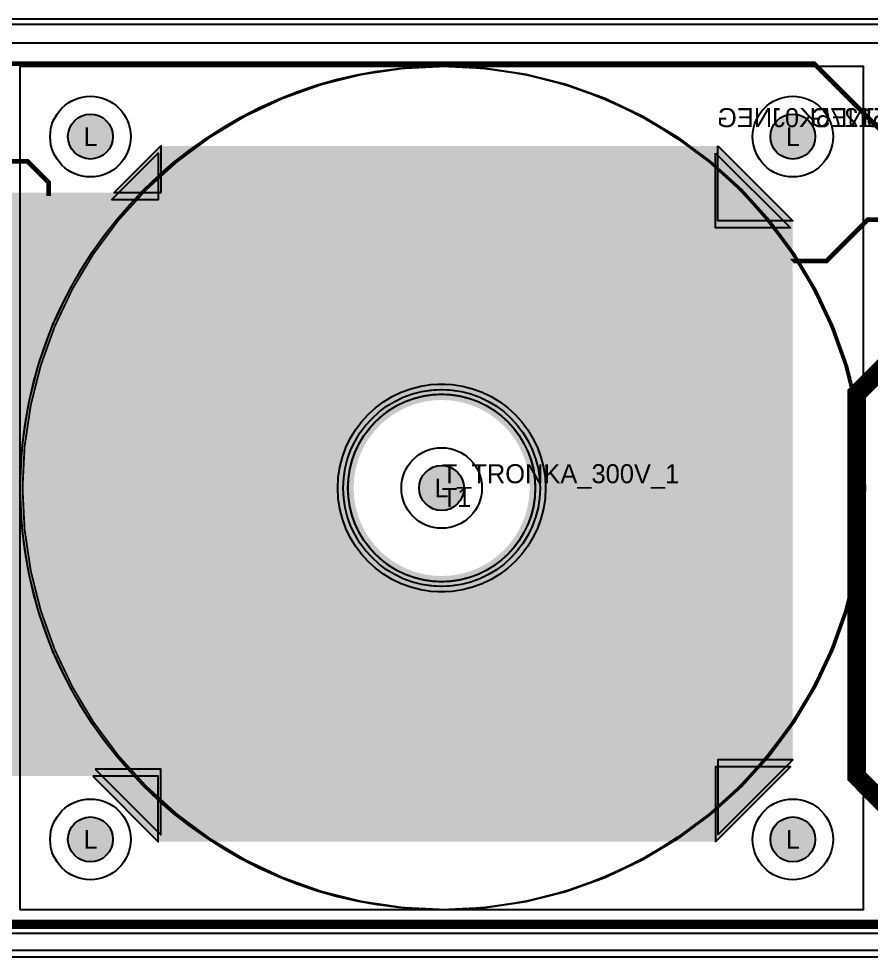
# Model space of a CAD drawing. Extents: x -19 to 284, y -54 to 100.
# Drawn here: x 134.8 to 225.9, y -0.1 to 100.1 of the extents above; entities that cross this region are included whole.
import ezdxf
from ezdxf.enums import TextEntityAlignment as Align

# ---------------------------------------------------------------- set-up
doc = ezdxf.new("R2010")
doc.units = 0
doc.header["$MEASUREMENT"] = 0
for name, color, linetype in [('ASSEMBLY_OUTLINES_TOP', 102, 'CONTINUOUS'), ('ASSEMBLY_PART_NUMBERS_BTM', 191, 'CONTINUOUS'), ('ASSEMBLY_PART_NUMBERS_TOP', 102, 'CONTINUOUS'), ('ASSEMBLY_REF_DES_TOP', 102, 'CONTINUOUS'), ('BOARD_OUTLINE', 10, 'CONTINUOUS'), ('DRILL_DRAWING', 21, 'CONTINUOUS'), ('GENERATED_SILKSCREEN_BTM', 255, 'CONTINUOUS'), ('GENERATED_SILKSCREEN_TOP', 140, 'CONTINUOUS'), ('MANUFACTURING_OUTLINES', 10, 'CONTINUOUS'), ('MOUNTING_HOLE_PADS_LAYER14', 150, 'CONTINUOUS'), ('MOUNTING_HOLE_PADS_LAYER15', 230, 'CONTINUOUS'), ('MOUNTING_HOLES_LAYER_BOT17', 42, 'CONTINUOUS'), ('MOUNTING_HOLES_LAYER_TOP', 42, 'CONTINUOUS'), ('PLACEMENT_OUTLINES_TOP', 130, 'CONTINUOUS'), ('PLANE_DATA_LAYER_BOTTOM', 230, 'CONTINUOUS'), ('PLANE_DATA_LAYER_TOP', 150, 'CONTINUOUS'), ('PLANE_SHAPES_LAYER_BOTTOM', 230, 'CONTINUOUS'), ('PLANE_SHAPES_LAYER_TOP', 150, 'CONTINUOUS'), ('ROUTE_BORDER', 151, 'CONTINUOUS'), ('SILKSCREEN_OUTLINES_BTM', 211, 'CONTINUOUS'), ('SILKSCREEN_OUTLINES_TOP', 150, 'CONTINUOUS'), ('TRACES_LAYER_BOTTOM', 230, 'CONTINUOUS'), ('TRACES_LAYER_TOP', 150, 'CONTINUOUS')]:
    doc.layers.add(name, color=color, linetype=linetype)
doc.styles.add('VERIBEST_GERBER_0', font='txt')

msp = doc.modelspace()

# ---------------------------------------------------------------- hatches: boundary and pattern name
at = {"layer": 'MOUNTING_HOLES_LAYER_BOT17'}
h = msp.add_hatch(color=256, dxfattribs=at)
edge = h.paths.add_edge_path()
edge.add_arc((142.5, 87.5), 2.4, 0, 360)
h = msp.add_hatch(color=256, dxfattribs=at)
edge = h.paths.add_edge_path()
edge.add_arc((217.5, 87.5), 2.4, 0, 360)
h = msp.add_hatch(color=256, dxfattribs=at)
edge = h.paths.add_edge_path()
edge.add_arc((180, 50), 2.4, 0, 360)
h = msp.add_hatch(color=256, dxfattribs=at)
edge = h.paths.add_edge_path()
edge.add_arc((142.5, 12.5), 2.4, 0, 360)
h = msp.add_hatch(color=256, dxfattribs=at)
edge = h.paths.add_edge_path()
edge.add_arc((217.5, 12.5), 2.4, 0, 360)
at = {"layer": 'MOUNTING_HOLES_LAYER_TOP'}
h = msp.add_hatch(color=256, dxfattribs=at)
edge = h.paths.add_edge_path()
edge.add_arc((142.5, 87.5), 2.4, 0, 360)
h = msp.add_hatch(color=256, dxfattribs=at)
edge = h.paths.add_edge_path()
edge.add_arc((217.5, 87.5), 2.4, 0, 360)
h = msp.add_hatch(color=256, dxfattribs=at)
edge = h.paths.add_edge_path()
edge.add_arc((180, 50), 2.4, 0, 360)
h = msp.add_hatch(color=256, dxfattribs=at)
edge = h.paths.add_edge_path()
edge.add_arc((142.5, 12.5), 2.4, 0, 360)
h = msp.add_hatch(color=256, dxfattribs=at)
edge = h.paths.add_edge_path()
edge.add_arc((217.5, 12.5), 2.4, 0, 360)
at = {"layer": 'PLANE_DATA_LAYER_BOTTOM'}
h = msp.add_hatch(color=256, dxfattribs=at)
h.paths.add_polyline_path([(217.250002, 20.281564, -0.1989099557), (217.227684, 20.227683), (209.272321, 12.272318, -0.1989133663), (209.218439, 12.25), (149.781562, 12.25, -0.1989133663), (149.72768, 12.272318), (142.750002, 19.249998, 0.2076843458), (142.749996, 19.25), (131.8262, 19.25, -0.4142135624), (131.75, 19.3262), (131.75, 50.749996), (131.749997, 50.750001), (128.52232, 53.977678, -0.1989099557), (128.500002, 54.031559), (128.500002, 55.96844, -0.1989099557), (128.52232, 56.022321), (131.749998, 59.249998), (131.75, 59.250004), (131.75, 80.6738, -0.4142135624), (131.8262, 80.75), (144.749996, 80.75, 0.2076843459), (144.750002, 80.750002), (149.727679, 85.727682, -0.1989133663), (149.781561, 85.75), (209.218438, 85.75, -0.1989133663), (209.27232, 85.727682), (217.227684, 77.772318, -0.1989099557), (217.250002, 77.718437)], flags=0)
h.paths.add_polyline_path([(170, 50, -1), (190, 50, -1)], flags=0)
at = {"layer": 'PLANE_DATA_LAYER_TOP'}
h = msp.add_hatch(color=256, dxfattribs=at)
h.paths.add_polyline_path([(217.500002, 21.031564, -0.1989099557), (217.477684, 20.977683), (209.522321, 13.022318, -0.1989133663), (209.468439, 13), (150.031562, 13, -0.1989133663), (149.97768, 13.022318), (143.000002, 19.999998, 0.2076843458), (142.999996, 20), (132.0762, 20, -0.4142135624), (132, 20.0762), (132, 51.999996), (131.999997, 52.000001), (129.500002, 54.499998, 0.2076843458), (129.499996, 54.5), (122.000004, 54.5, 0.2076843462), (121.999998, 54.499998), (118.522322, 51.02232, -0.1989133663), (118.46844, 51.000002), (115.00002, 51, 0.4142135624), (115.000012, 50.999992), (115.000015, 50.999987), (117.47768, 48.522322, -0.1989099557), (117.499998, 48.468441), (117.499998, 48.46844), (117.5, 7.5762, -0.4142135624), (117.4238, 7.5), (105.5762, 7.5, -0.4142135624), (105.5, 7.5762), (105.5, 9.499996), (105.499997, 9.500001), (102.500002, 12.499998, 0.2076843462), (102.499996, 12.5), (97.500004, 12.5, 0.2076843462), (97.499998, 12.499998), (95.500002, 10.500002), (95.5, 10.499996), (95.5, 5.5762, -0.4142135624), (95.4238, 5.5), (91.031562, 5.5, -0.1989133663), (90.97768, 5.522318), (87.000002, 9.499998, 0.2076843462), (86.999996, 9.5), (61.0762, 9.5, -0.4142135624), (61, 9.5762), (61, 14.4238, -0.4142135624), (61.0762, 14.5), (86.999992, 14.5, 0.4142135624), (87, 14.500008), (87.000002, 30.96844), (87.000002, 30.968441, -0.1989099557), (87.02232, 31.022322), (88.477678, 32.47768, -0.1989133663), (88.53156, 32.499998), (92.1, 32.499999), (94.499996, 32.5, 0.2076843462), (94.500002, 32.500002), (98.499998, 36.499998), (98.5, 36.500004), (98.5, 45.4238, -0.4142135624), (98.5762, 45.5), (102.499996, 45.5, 0.2076843462), (102.500002, 45.500002), (104.499998, 47.499998), (104.5, 47.500004), (104.5, 51.999996), (104.499997, 52.000001), (102.500002, 53.999998, 0.2076843462), (102.499996, 54), (80.53156, 54.000002, -0.1989133663), (80.477678, 54.02232), (75.02232, 59.477678, -0.1989099557), (75.000002, 59.531559), (75.000002, 63.968441, -0.1989099557), (75.02232, 64.022322), (75.977678, 64.97768, -0.1989133663), (76.03156, 64.999998), (77.9, 64.999998), (84.968438, 65, -0.1989133663), (85.02232, 64.977682), (92.499998, 57.500002, 0.2076843462), (92.500004, 57.5), (108.468438, 57.5, -0.1989133663), (108.52232, 57.477682), (113.499998, 52.500002, 0.2076843462), (113.500004, 52.5), (116.499996, 52.5, 0.2076843462), (116.500002, 52.500002), (119.477679, 55.477682, -0.1989133663), (119.531561, 55.5), (129.499996, 55.5, 0.2076843458), (129.500002, 55.500002), (131.999998, 57.999998), (132, 58.000004), (132, 81.4238, -0.4142135624), (132.0762, 81.5), (144.999996, 81.5, 0.2076843459), (145.000002, 81.500002), (149.977679, 86.477682, -0.1989133663), (150.031561, 86.5), (209.468438, 86.5, -0.1989133663), (209.52232, 86.477682), (217.477684, 78.522318, -0.1989099557), (217.500002, 78.468437)], flags=0)
h.paths.add_polyline_path([(77.9, 60.5, -1), (82.1, 60.5, -1)], flags=0)
h.paths.add_polyline_path([(92.1, 8, -1), (94.9, 8, -1)], flags=0)
h.paths.add_polyline_path([(92.1, 11.5, -1), (94.9, 11.5, -1)], flags=0)
h.paths.add_polyline_path([(97.1, 28.85, -1), (100.7, 28.85, -1)], flags=0)
h.paths.add_polyline_path([(108.667608, 48.071822, 5.8144909497), (107.832392, 48.071822, -0.7065122331), (107.832392, 47.928178, 5.8144909497), (108.667608, 47.928178, -0.7065122331)], flags=0)
h.paths.add_polyline_path([(114.999998, 28.499998), (115, 28.500004), (115, 30.499996), (114.999997, 30.500001), (114.000002, 31.499998, 0.2076843461), (113.999996, 31.5), (110.000004, 31.5, 0.2076843461), (109.999998, 31.499998), (109.000002, 30.500002), (109, 30.499996), (109, 29.0762, -0.4142135624), (108.9238, 29), (103.000004, 29, 0.2076843461), (102.999998, 28.999998), (98.500002, 24.500002), (98.5, 24.499996), (98.500002, 19.531565), (98.500002, 19.531564, -0.1989099557), (98.477684, 19.477683), (96.000002, 17.000002), (96, 16.999996), (96, 15.500004), (96.000003, 15.499999), (97.999998, 13.500002, 0.2076843462), (98.000004, 13.5), (100.499996, 13.5, 0.2076843462), (100.500002, 13.500002), (101.999998, 14.999998), (102, 15.000004), (102, 15.9238, -0.4142135624), (102.0762, 16), (108.4238, 16, -0.4142135624), (108.5, 15.9238), (108.5, 15.000004), (108.500003, 14.999999), (109.999998, 13.500002, 0.2076843462), (110.000004, 13.5), (112.999996, 13.5, 0.2076843462), (113.000002, 13.500002), (114.999998, 15.499998), (115, 15.500004), (115, 16.999996), (114.999997, 17.000001), (112.52232, 19.477678, -0.1989099557), (112.500002, 19.531559), (112.500002, 25.96844, -0.1989099557), (112.52232, 26.022321)], flags=0)
h.paths.add_polyline_path([(113.307457, 10.178956, 2.6704332809), (113.307457, 11.821044, -0.4551020683), (113.192543, 11.821044, 2.6704332809), (113.192543, 10.178956, -0.4551020683)], flags=0)
h.paths.add_polyline_path([(170.605853, 50, -1), (189.394147, 50, -1)], flags=0)
at = {"layer": 'PLANE_SHAPES_LAYER_BOTTOM'}
for points in [[(144.75, 80.75), (149.75, 85.75), (149.75, 80.75)], [(209.25, 85.75), (217.25, 77.75), (209.25, 77.75)], [(209.25, 12.25), (217.25, 20.25), (209.25, 20.25)], [(142.75, 19.25), (149.75, 12.25), (149.75, 19.25)]]:
    msp.add_hatch(color=256, dxfattribs=at).paths.add_polyline_path(points, flags=0)
h = msp.add_hatch(color=256, dxfattribs=at)
h.paths.add_polyline_path([(149.75, 12.25), (149.75, 85.75), (209.25, 85.75), (209.25, 12.25)])
h.paths.add_polyline_path([(170, 50, -1), (190, 50, -1)], flags=0)
at = {"layer": 'PLANE_SHAPES_LAYER_TOP'}
for points in [[(145, 81.5), (150, 86.5), (150, 81.5)], [(209.5, 86.5), (217.5, 78.5), (209.5, 78.5)], [(209.5, 13), (217.5, 21), (209.5, 21)], [(143, 20), (150, 13), (150, 20)]]:
    msp.add_hatch(color=256, dxfattribs=at).paths.add_polyline_path(points, flags=0)
h = msp.add_hatch(color=256, dxfattribs=at)
h.paths.add_polyline_path([(150, 13), (150, 86.5), (209.5, 86.5), (209.5, 13)])
h.paths.add_polyline_path([(170.605853, 50, -1), (189.394147, 50, -1)], flags=0)

# ---------------------------------------------------------------- linework, layer by layer
at = {"layer": 'ASSEMBLY_OUTLINES_TOP'}
msp.add_lwpolyline([(135, 5), (135, 95), (225, 95), (225, 5)], close=True, dxfattribs=at)
at = {"layer": 'ASSEMBLY_OUTLINES_TOP', "const_width": 0.2}
for points in [[(135.25, 50, -1), (225.25, 50, -1)], [(170, 50, -1), (190, 50, -1)]]:
    msp.add_lwpolyline(points, format="xyb", close=True, dxfattribs=at)
at = {"layer": 'BOARD_OUTLINE', "const_width": 0.1}
msp.add_lwpolyline([(0, 1.5), (0, 98.5, -0.4142135624), (1.5, 100), (278.5, 100, -0.4142135624), (280, 98.5), (280, 1.5, -0.4142135624), (278.5, 0), (1.5, 0, -0.4142135624)], format="xyb", close=True, dxfattribs=at)
at = {"layer": 'GENERATED_SILKSCREEN_BTM', "const_width": 0.15}
for points in [[(0.25, 97.5), (279.75, 97.5)], [(0.25, 2.5), (279.75, 2.5)]]:
    msp.add_lwpolyline(points, dxfattribs=at)
msp.add_lwpolyline([(135, 5), (135, 95), (225, 95), (225, 5)], close=True, dxfattribs=at)
msp.add_lwpolyline([(168.90383, 50, -1), (191.09617, 50, -1)], format="xyb", close=True, dxfattribs=at)
at = {"layer": 'GENERATED_SILKSCREEN_TOP', "const_width": 0.15}
for points in [[(0.25, 97.5), (279.75, 97.5)], [(0.25, 2.5), (279.75, 2.5)]]:
    msp.add_lwpolyline(points, dxfattribs=at)
for points in [[(135, 50, -1), (225, 50, -1)], [(169.488102, 50, -1), (190.511898, 50, -1)], [(170, 50, -1), (190, 50, -1)]]:
    msp.add_lwpolyline(points, format="xyb", close=True, dxfattribs=at)
msp.add_lwpolyline([(135, 5), (135, 95), (225, 95), (225, 5)], close=True, dxfattribs=at)
at = {"layer": 'MANUFACTURING_OUTLINES'}
msp.add_lwpolyline([(280.075405, 1.5, -0.4142135624), (278.5, -0.075405), (1.5, -0.075405, -0.4142135624), (-0.075405, 1.5), (-0.075405, 98.5, -0.4142135624), (1.5, 100.075405), (278.5, 100.075405, -0.4142135624), (280.075405, 98.5)], format="xyb", close=True, dxfattribs=at)
at = {"layer": 'MOUNTING_HOLE_PADS_LAYER14'}
for centre in [(142.5, 87.5), (217.5, 87.5), (180, 50), (142.5, 12.5), (217.5, 12.5)]:
    msp.add_circle(centre, 4.3, dxfattribs=at)
at = {"layer": 'MOUNTING_HOLE_PADS_LAYER15'}
for centre in [(142.5, 87.5), (217.5, 87.5), (180, 50), (142.5, 12.5), (217.5, 12.5)]:
    msp.add_circle(centre, 4.3, dxfattribs=at)
at = {"layer": 'MOUNTING_HOLES_LAYER_BOT17'}
for centre in [(142.5, 87.5), (217.5, 87.5), (180, 50), (142.5, 12.5), (217.5, 12.5)]:
    msp.add_circle(centre, 2.4, dxfattribs=at)
at = {"layer": 'MOUNTING_HOLES_LAYER_TOP'}
for centre in [(142.5, 87.5), (217.5, 87.5), (180, 50), (142.5, 12.5), (217.5, 12.5)]:
    msp.add_circle(centre, 2.4, dxfattribs=at)
at = {"layer": 'PLACEMENT_OUTLINES_TOP'}
msp.add_circle((180, 50), 45, dxfattribs=at)
at = {"layer": 'PLANE_SHAPES_LAYER_BOTTOM'}
for points in [[(144.75, 80.75), (149.75, 85.75), (149.75, 80.75)], [(209.25, 85.75), (217.25, 77.75), (209.25, 77.75)], [(209.25, 12.25), (217.25, 20.25), (209.25, 20.25)], [(142.75, 19.25), (149.75, 12.25), (149.75, 19.25)]]:
    msp.add_lwpolyline(points, close=True, dxfattribs=at)
for points in [[(131.75, 19.25), (149.75, 19.25), (131.75, 80.75), (149.75, 80.75)], [(209.25, 20.25), (217.25, 20.25), (209.25, 77.75), (217.25, 77.75)]]:
    msp.add_solid(points, dxfattribs=at)
at = {"layer": 'PLANE_SHAPES_LAYER_TOP'}
for points in [[(145, 81.5), (150, 86.5), (150, 81.5)], [(209.5, 86.5), (217.5, 78.5), (209.5, 78.5)], [(209.5, 13), (217.5, 21), (209.5, 21)], [(143, 20), (150, 13), (150, 20)]]:
    msp.add_lwpolyline(points, close=True, dxfattribs=at)
for points in [[(132, 20), (150, 20), (132, 81.5), (150, 81.5)], [(209.5, 21), (217.5, 21), (209.5, 78.5), (217.5, 78.5)]]:
    msp.add_solid(points, dxfattribs=at)
at = {"layer": 'ROUTE_BORDER'}
msp.add_lwpolyline([(0.635, 0.635), (0.635, 99.5), (279.5, 99.5), (279.5, 0.635)], close=True, dxfattribs=at)
at = {"layer": 'SILKSCREEN_OUTLINES_BTM'}
for points in [[(0.25, 97.5), (279.75, 97.5)], [(0.25, 2.5), (279.75, 2.5)]]:
    msp.add_lwpolyline(points, dxfattribs=at)
msp.add_lwpolyline([(135, 5), (135, 95), (225, 95), (225, 5)], close=True, dxfattribs=at)
msp.add_circle((180, 50), 11.09617, dxfattribs=at)
at = {"layer": 'SILKSCREEN_OUTLINES_TOP'}
for points in [[(0.25, 97.5), (279.75, 97.5)], [(0.25, 2.5), (279.75, 2.5)]]:
    msp.add_lwpolyline(points, dxfattribs=at)
msp.add_lwpolyline([(135, 5), (135, 95), (225, 95), (225, 5)], close=True, dxfattribs=at)
for radius in [45, 10.511898, 10]:
    msp.add_circle((180, 50), radius, dxfattribs=at)
at = {"layer": 'TRACES_LAYER_BOTTOM', "const_width": 2}
msp.add_lwpolyline([(231.8, 65.1), (231.7, 65), (229.270454, 65), (224.316964, 60.04651), (224.316964, 19.222595), (229.039559, 14.5), (231.5, 14.5)], dxfattribs=at)
at = {"layer": 'TRACES_LAYER_TOP'}
for points, const_width in [([(240.5, 63.5), (241.703761, 64.703761), (241.708674, 64.703761), (243.095163, 66.09025), (243.095163, 70.361578), (250.744165, 78.01058), (250.744165, 84.392258), (247.605249, 87.531174), (227.530067, 87.531174), (219.761241, 95.3), (133.7, 95.3)], 0.5), ([(138.04709, 81.176618), (138.04709, 82.588494), (135.765408, 84.870176), (121.835775, 84.870176), (120.5, 86.205951), (120.5, 92)], 0.5), ([(59.4, 10.5), (59.4, 7.602641), (63.580209, 3.422432), (128.973946, 3.422432), (128.998565, 3.447051), (241.250814, 3.447051), (247.77999, 9.976227), (266.052237, 9.976227), (275.964952, 19.888942), (275.964952, 70.799765), (260.664717, 86.1), (252.8, 86.1)], 1), ([(240.75, 78.65), (225.524131, 78.65), (221.09739, 74.223259), (217.421535, 74.223259), (217.405675, 74.207399)], 0.5)]:
    msp.add_lwpolyline(points, dxfattribs=dict(at, const_width=const_width))

# ---------------------------------------------------------------- texts
at = {"layer": 'ASSEMBLY_PART_NUMBERS_BTM', "style": 'VERIBEST_GERBER_0', "text_generation_flag": 2}
for p in [(237.5, 90.54), (247.5, 90.54)]:
    msp.add_text('CRCW251275K0JNEG', height=2.032, dxfattribs=at).set_placement(p, align=Align.TOP_LEFT)
at = {"layer": 'ASSEMBLY_PART_NUMBERS_TOP', "style": 'VERIBEST_GERBER_0'}
msp.add_text('T_TRONKA_300V_1', height=2.032, dxfattribs=at).set_placement((180, 52.54), align=Align.TOP_LEFT)
at = {"layer": 'ASSEMBLY_REF_DES_TOP', "style": 'VERIBEST_GERBER_0'}
msp.add_text('T1', height=2.032, dxfattribs=at).set_placement((180, 50), align=Align.TOP_LEFT)
at = {"layer": 'DRILL_DRAWING', "style": 'VERIBEST_GERBER_0'}
for p in [(142.5, 87.5), (217.5, 87.5), (180, 50), (142.5, 12.5), (217.5, 12.5)]:
    msp.add_text('L', height=2, dxfattribs=at).set_placement(p, align=Align.MIDDLE_CENTER)

doc.saveas('drawing.dxf')
